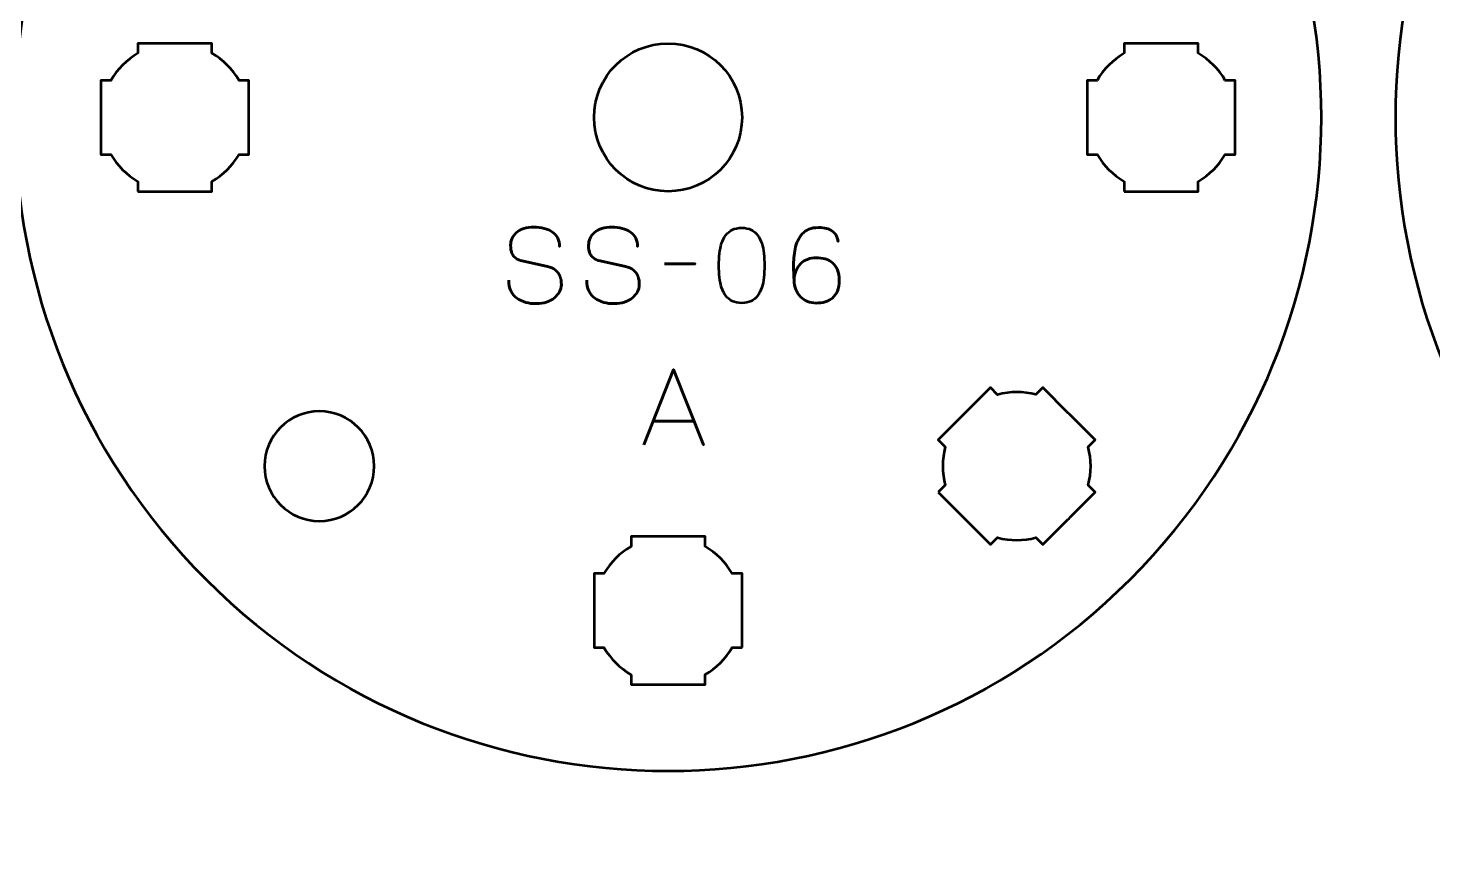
# Model space of a CAD drawing. Header units: centimetres. Extents: x -21 to 0, y -29.7 to 0.
# Drawn here: x -11.4 to -5.7, y -6.19 to -2.89 of the extents above; entities that cross this region are included whole.
import ezdxf

# ---------------------------------------------------------------- set-up
doc = ezdxf.new("R2010")
doc.units = ezdxf.units.CM
doc.header["$MEASUREMENT"] = 0
doc.layers.add('Layer 1', color=7, linetype='Continuous')

msp = doc.modelspace()

# ---------------------------------------------------------------- linework, layer by layer
at = {"layer": 'Layer 1', "lineweight": 53}
msp.add_ellipse((-8.80002, -3.24991), major_axis=(0, 0.3), ratio=1, dxfattribs=at)
at = {"layer": 'Layer 1', "color": 1, "lineweight": 53}
msp.add_open_spline([(-21.00003, -29.19995), (-21.00003, -29.19995), (-21.00003, -2.29992), (-21.00003, -2.29992), (-21.00003, -2.29992), (-21.00003, -2.21709), (-20.93286, -2.14992), (-20.85003, -2.14992), (-20.85003, -2.14992), (-20.7672, -2.14992), (-20.70003, -2.08275), (-20.70003, -1.99992), (-20.70003, -1.99992), (-20.70003, -1.91709), (-20.7672, -1.84992), (-20.85003, -1.84992), (-20.85003, -1.84992), (-20.93286, -1.84992), (-21.00003, -1.78275), (-21.00003, -1.69992), (-21.00003, -1.69992), (-21.00003, -1.61709), (-20.93286, -1.54992), (-20.85003, -1.54992), (-20.85003, -1.54992), (-20.7672, -1.54992), (-20.70003, -1.48275), (-20.70003, -1.39992), (-20.70003, -1.39992), (-20.70003, -1.31709), (-20.7672, -1.24992), (-20.85003, -1.24992), (-20.85003, -1.24992), (-20.93286, -1.24992), (-21.00003, -1.18275), (-21.00003, -1.09992), (-21.00003, -1.09992), (-21.00003, -1.09992), (-21.00003, -0.49992), (-21.00003, -0.49992), (-21.00003, -0.49992), (-21.00003, -0.22295), (-20.77694, 0.00004), (-20.49994, 0.00004), (-20.49994, 0.00004), (-20.49994, 0.00004), (-0.50008, 0.00004), (-0.50008, 0.00004), (-0.50008, 0.00004), (-0.22294, 0.00004), (0.00002, -0.22295), (0.00002, -0.49992), (0.00002, -0.49992), (0.00002, -0.49992), (0.00002, -29.19995), (0.00002, -29.19995), (0.00002, -29.19995), (0.00002, -29.47695), (-0.22294, -29.70004), (-0.50008, -29.70004), (-0.50008, -29.70004), (-0.50008, -29.70004), (-20.49994, -29.70004), (-20.49994, -29.70004), (-20.49994, -29.70004), (-20.77694, -29.70004), (-21.00003, -29.47695), (-21.00003, -29.19995)], degree=3, knots=[0, 0, 0, 0, 0.0588235, 0.0588235, 0.0588235, 0.0588235, 0.1176471, 0.1176471, 0.1176471, 0.1176471, 0.1764706, 0.1764706, 0.1764706, 0.1764706, 0.2352941, 0.2352941, 0.2352941, 0.2352941, 0.2941176, 0.2941176, 0.2941176, 0.2941176, 0.3529412, 0.3529412, 0.3529412, 0.3529412, 0.4117647, 0.4117647, 0.4117647, 0.4117647, 0.4705882, 0.4705882, 0.4705882, 0.4705882, 0.5294118, 0.5294118, 0.5294118, 0.5294118, 0.5882353, 0.5882353, 0.5882353, 0.5882353, 0.6470588, 0.6470588, 0.6470588, 0.6470588, 0.7058824, 0.7058824, 0.7058824, 0.7058824, 0.7647059, 0.7647059, 0.7647059, 0.7647059, 0.8235294, 0.8235294, 0.8235294, 0.8235294, 0.8823529, 0.8823529, 0.8823529, 0.8823529, 0.9411765, 0.9411765, 0.9411765, 0.9411765, 1, 1, 1, 1], dxfattribs=at)
at = {"layer": 'Layer 1', "color": 3, "lineweight": 53}
for points in [[(-10.67383, -1.37613), (-9.63913, -0.34143), (-7.9609, -0.34143), (-6.92617, -1.37616), (-6.92617, -1.37616), (-5.89147, -2.41086), (-5.89147, -4.0891), (-6.92617, -5.1238), (-6.92617, -5.1238), (-7.9609, -6.15853), (-9.63913, -6.15853), (-10.67383, -5.12383), (-10.67383, -5.12383), (-11.70856, -4.0891), (-11.70856, -2.41086), (-10.67383, -1.37613)], [(-5.07383, -1.37613), (-4.03913, -0.34143), (-2.3609, -0.34143), (-1.32617, -1.37616), (-1.32617, -1.37616), (-0.29147, -2.41086), (-0.29147, -4.0891), (-1.32617, -5.1238), (-1.32617, -5.1238), (-2.3609, -6.15853), (-4.03913, -6.15853), (-5.07383, -5.12383), (-5.07383, -5.12383), (-6.10856, -4.0891), (-6.10856, -2.41086), (-5.07383, -1.37613)]]:
    msp.add_open_spline(points, degree=3, knots=[0, 0, 0, 0, 0.25, 0.25, 0.25, 0.25, 0.5, 0.5, 0.5, 0.5, 0.75, 0.75, 0.75, 0.75, 1, 1, 1, 1], dxfattribs=at)
at = {"layer": 'Layer 1', "lineweight": 53}
for points, knots in [([(-10.95006, -3.54994), (-10.95006, -3.54994), (-10.95006, -3.50974), (-10.95006, -3.50974), (-10.95006, -3.50974), (-10.99558, -3.48341), (-11.03351, -3.44545), (-11.05984, -3.39994), (-11.05984, -3.39994), (-11.05984, -3.39994), (-11.10006, -3.39994), (-11.10006, -3.39994), (-11.10006, -3.39994), (-11.10006, -3.39994), (-11.10006, -3.09994), (-11.10006, -3.09994), (-11.10006, -3.09994), (-11.10006, -3.09994), (-11.05987, -3.09994), (-11.05987, -3.09994), (-11.05987, -3.09994), (-11.03354, -3.05441), (-10.99559, -3.01642), (-10.95006, -2.99006), (-10.95006, -2.99006), (-10.95006, -2.99006), (-10.95006, -2.94994), (-10.95006, -2.94994), (-10.95006, -2.94994), (-10.95006, -2.94994), (-10.80464, -2.94994), (-10.80464, -2.94994), (-10.80464, -2.94994), (-10.80464, -2.94994), (-10.79999, -2.94988), (-10.79999, -2.94988), (-10.79999, -2.94988), (-10.79999, -2.94988), (-10.79535, -2.94994), (-10.79535, -2.94994), (-10.79535, -2.94994), (-10.79535, -2.94994), (-10.65006, -2.94994), (-10.65006, -2.94994), (-10.65006, -2.94994), (-10.65006, -2.94994), (-10.65006, -2.99001), (-10.65006, -2.99001), (-10.65006, -2.99001), (-10.60449, -3.01636), (-10.56648, -3.05436), (-10.54012, -3.09994), (-10.54012, -3.09994), (-10.54012, -3.09994), (-10.50006, -3.09994), (-10.50006, -3.09994), (-10.50006, -3.09994), (-10.50006, -3.09994), (-10.50006, -3.24322), (-10.50006, -3.24322), (-10.50006, -3.24322), (-10.50006, -3.24322), (-10.49998, -3.24989), (-10.49998, -3.24989), (-10.49998, -3.24989), (-10.49998, -3.24989), (-10.50006, -3.25657), (-10.50006, -3.25657), (-10.50006, -3.25657), (-10.50006, -3.25657), (-10.50006, -3.39994), (-10.50006, -3.39994), (-10.50006, -3.39994), (-10.50006, -3.39994), (-10.54016, -3.39994), (-10.54016, -3.39994), (-10.54016, -3.39994), (-10.56652, -3.44548), (-10.60451, -3.48346), (-10.65006, -3.50979), (-10.65006, -3.50979), (-10.65006, -3.50979), (-10.65006, -3.54994), (-10.65006, -3.54994), (-10.65006, -3.54994), (-10.65006, -3.54994), (-10.95006, -3.54994), (-10.95006, -3.54994)], [0, 0, 0, 0, 0.0454545, 0.0454545, 0.0454545, 0.0454545, 0.0909091, 0.0909091, 0.0909091, 0.0909091, 0.1363636, 0.1363636, 0.1363636, 0.1363636, 0.1818182, 0.1818182, 0.1818182, 0.1818182, 0.2272727, 0.2272727, 0.2272727, 0.2272727, 0.2727273, 0.2727273, 0.2727273, 0.2727273, 0.3181818, 0.3181818, 0.3181818, 0.3181818, 0.3636364, 0.3636364, 0.3636364, 0.3636364, 0.4090909, 0.4090909, 0.4090909, 0.4090909, 0.4545455, 0.4545455, 0.4545455, 0.4545455, 0.5, 0.5, 0.5, 0.5, 0.5454545, 0.5454545, 0.5454545, 0.5454545, 0.5909091, 0.5909091, 0.5909091, 0.5909091, 0.6363636, 0.6363636, 0.6363636, 0.6363636, 0.6818182, 0.6818182, 0.6818182, 0.6818182, 0.7272727, 0.7272727, 0.7272727, 0.7272727, 0.7727273, 0.7727273, 0.7727273, 0.7727273, 0.8181818, 0.8181818, 0.8181818, 0.8181818, 0.8636364, 0.8636364, 0.8636364, 0.8636364, 0.9090909, 0.9090909, 0.9090909, 0.9090909, 0.9545455, 0.9545455, 0.9545455, 0.9545455, 1, 1, 1, 1]), ([(-6.95006, -3.54994), (-6.95006, -3.54994), (-6.95006, -3.50974), (-6.95006, -3.50974), (-6.95006, -3.50974), (-6.99558, -3.48341), (-7.03351, -3.44545), (-7.05984, -3.39994), (-7.05984, -3.39994), (-7.05984, -3.39994), (-7.10006, -3.39994), (-7.10006, -3.39994), (-7.10006, -3.39994), (-7.10006, -3.39994), (-7.10006, -3.09994), (-7.10006, -3.09994), (-7.10006, -3.09994), (-7.10006, -3.09994), (-7.05987, -3.09994), (-7.05987, -3.09994), (-7.05987, -3.09994), (-7.03354, -3.05441), (-6.99559, -3.01642), (-6.95006, -2.99006), (-6.95006, -2.99006), (-6.95006, -2.99006), (-6.95006, -2.94994), (-6.95006, -2.94994), (-6.95006, -2.94994), (-6.95006, -2.94994), (-6.80464, -2.94994), (-6.80464, -2.94994), (-6.80464, -2.94994), (-6.80464, -2.94994), (-6.79999, -2.94988), (-6.79999, -2.94988), (-6.79999, -2.94988), (-6.79999, -2.94988), (-6.79535, -2.94994), (-6.79535, -2.94994), (-6.79535, -2.94994), (-6.79535, -2.94994), (-6.65006, -2.94994), (-6.65006, -2.94994), (-6.65006, -2.94994), (-6.65006, -2.94994), (-6.65006, -2.99001), (-6.65006, -2.99001), (-6.65006, -2.99001), (-6.60449, -3.01636), (-6.56648, -3.05436), (-6.54012, -3.09994), (-6.54012, -3.09994), (-6.54012, -3.09994), (-6.50006, -3.09994), (-6.50006, -3.09994), (-6.50006, -3.09994), (-6.50006, -3.09994), (-6.50006, -3.24322), (-6.50006, -3.24322), (-6.50006, -3.24322), (-6.50006, -3.24322), (-6.49998, -3.24989), (-6.49998, -3.24989), (-6.49998, -3.24989), (-6.49998, -3.24989), (-6.50006, -3.25657), (-6.50006, -3.25657), (-6.50006, -3.25657), (-6.50006, -3.25657), (-6.50006, -3.39994), (-6.50006, -3.39994), (-6.50006, -3.39994), (-6.50006, -3.39994), (-6.54016, -3.39994), (-6.54016, -3.39994), (-6.54016, -3.39994), (-6.56652, -3.44548), (-6.60451, -3.48346), (-6.65006, -3.50979), (-6.65006, -3.50979), (-6.65006, -3.50979), (-6.65006, -3.54994), (-6.65006, -3.54994), (-6.65006, -3.54994), (-6.65006, -3.54994), (-6.95006, -3.54994), (-6.95006, -3.54994)], [0, 0, 0, 0, 0.0454545, 0.0454545, 0.0454545, 0.0454545, 0.0909091, 0.0909091, 0.0909091, 0.0909091, 0.1363636, 0.1363636, 0.1363636, 0.1363636, 0.1818182, 0.1818182, 0.1818182, 0.1818182, 0.2272727, 0.2272727, 0.2272727, 0.2272727, 0.2727273, 0.2727273, 0.2727273, 0.2727273, 0.3181818, 0.3181818, 0.3181818, 0.3181818, 0.3636364, 0.3636364, 0.3636364, 0.3636364, 0.4090909, 0.4090909, 0.4090909, 0.4090909, 0.4545455, 0.4545455, 0.4545455, 0.4545455, 0.5, 0.5, 0.5, 0.5, 0.5454545, 0.5454545, 0.5454545, 0.5454545, 0.5909091, 0.5909091, 0.5909091, 0.5909091, 0.6363636, 0.6363636, 0.6363636, 0.6363636, 0.6818182, 0.6818182, 0.6818182, 0.6818182, 0.7272727, 0.7272727, 0.7272727, 0.7272727, 0.7727273, 0.7727273, 0.7727273, 0.7727273, 0.8181818, 0.8181818, 0.8181818, 0.8181818, 0.8636364, 0.8636364, 0.8636364, 0.8636364, 0.9090909, 0.9090909, 0.9090909, 0.9090909, 0.9545455, 0.9545455, 0.9545455, 0.9545455, 1, 1, 1, 1]), ([(-7.70404, -4.77022), (-7.70404, -4.77022), (-7.67562, -4.7418), (-7.67562, -4.7418), (-7.67562, -4.7418), (-7.68919, -4.69099), (-7.68917, -4.63733), (-7.6756, -4.58653), (-7.6756, -4.58653), (-7.6756, -4.58653), (-7.70404, -4.55809), (-7.70404, -4.55809), (-7.70404, -4.55809), (-7.70404, -4.55809), (-7.49191, -4.34596), (-7.49191, -4.34596), (-7.49191, -4.34596), (-7.49191, -4.34596), (-7.46349, -4.37438), (-7.46349, -4.37438), (-7.46349, -4.37438), (-7.41268, -4.3608), (-7.35898, -4.36077), (-7.30815, -4.37433), (-7.30815, -4.37433), (-7.30815, -4.37433), (-7.27978, -4.34596), (-7.27978, -4.34596), (-7.27978, -4.34596), (-7.27978, -4.34596), (-7.17695, -4.44878), (-7.17695, -4.44878), (-7.17695, -4.44878), (-7.17695, -4.44878), (-7.17362, -4.45203), (-7.17362, -4.45203), (-7.17362, -4.45203), (-7.17362, -4.45203), (-7.17038, -4.45535), (-7.17038, -4.45535), (-7.17038, -4.45535), (-7.17038, -4.45535), (-7.06765, -4.55809), (-7.06765, -4.55809), (-7.06765, -4.55809), (-7.06765, -4.55809), (-7.09598, -4.58642), (-7.09598, -4.58642), (-7.09598, -4.58642), (-7.08239, -4.63728), (-7.08238, -4.69103), (-7.09597, -4.74189), (-7.09597, -4.74189), (-7.09597, -4.74189), (-7.06765, -4.77022), (-7.06765, -4.77022), (-7.06765, -4.77022), (-7.06765, -4.77022), (-7.16896, -4.87154), (-7.16896, -4.87154), (-7.16896, -4.87154), (-7.16896, -4.87154), (-7.17362, -4.87631), (-7.17362, -4.87631), (-7.17362, -4.87631), (-7.17362, -4.87631), (-7.1784, -4.88098), (-7.1784, -4.88098), (-7.1784, -4.88098), (-7.1784, -4.88098), (-7.27978, -4.98235), (-7.27978, -4.98235), (-7.27978, -4.98235), (-7.27978, -4.98235), (-7.30813, -4.954), (-7.30813, -4.954), (-7.30813, -4.954), (-7.35897, -4.96756), (-7.41269, -4.96755), (-7.46352, -4.95396), (-7.46352, -4.95396), (-7.46352, -4.95396), (-7.49191, -4.98235), (-7.49191, -4.98235), (-7.49191, -4.98235), (-7.49191, -4.98235), (-7.70404, -4.77022), (-7.70404, -4.77022)], [0, 0, 0, 0, 0.0454545, 0.0454545, 0.0454545, 0.0454545, 0.0909091, 0.0909091, 0.0909091, 0.0909091, 0.1363636, 0.1363636, 0.1363636, 0.1363636, 0.1818182, 0.1818182, 0.1818182, 0.1818182, 0.2272727, 0.2272727, 0.2272727, 0.2272727, 0.2727273, 0.2727273, 0.2727273, 0.2727273, 0.3181818, 0.3181818, 0.3181818, 0.3181818, 0.3636364, 0.3636364, 0.3636364, 0.3636364, 0.4090909, 0.4090909, 0.4090909, 0.4090909, 0.4545455, 0.4545455, 0.4545455, 0.4545455, 0.5, 0.5, 0.5, 0.5, 0.5454545, 0.5454545, 0.5454545, 0.5454545, 0.5909091, 0.5909091, 0.5909091, 0.5909091, 0.6363636, 0.6363636, 0.6363636, 0.6363636, 0.6818182, 0.6818182, 0.6818182, 0.6818182, 0.7272727, 0.7272727, 0.7272727, 0.7272727, 0.7727273, 0.7727273, 0.7727273, 0.7727273, 0.8181818, 0.8181818, 0.8181818, 0.8181818, 0.8636364, 0.8636364, 0.8636364, 0.8636364, 0.9090909, 0.9090909, 0.9090909, 0.9090909, 0.9545455, 0.9545455, 0.9545455, 0.9545455, 1, 1, 1, 1]), ([(-10.21425, -4.44167), (-10.09138, -4.44167), (-9.99175, -4.54131), (-9.99175, -4.66418), (-9.99175, -4.66418), (-9.99175, -4.78704), (-10.09138, -4.88668), (-10.21425, -4.88668), (-10.21425, -4.88668), (-10.33711, -4.88668), (-10.43675, -4.78704), (-10.43675, -4.66418), (-10.43675, -4.66418), (-10.43675, -4.54131), (-10.33711, -4.44167), (-10.21425, -4.44167)], [0, 0, 0, 0, 0.25, 0.25, 0.25, 0.25, 0.5, 0.5, 0.5, 0.5, 0.75, 0.75, 0.75, 0.75, 1, 1, 1, 1]), ([(-8.49999, -5.39996), (-8.49999, -5.39996), (-8.54019, -5.39996), (-8.54019, -5.39996), (-8.54019, -5.39996), (-8.56652, -5.44548), (-8.60448, -5.48341), (-8.64999, -5.50974), (-8.64999, -5.50974), (-8.64999, -5.50974), (-8.64999, -5.54996), (-8.64999, -5.54996), (-8.64999, -5.54996), (-8.64999, -5.54996), (-8.94999, -5.54996), (-8.94999, -5.54996), (-8.94999, -5.54996), (-8.94999, -5.54996), (-8.94999, -5.50977), (-8.94999, -5.50977), (-8.94999, -5.50977), (-8.99552, -5.48344), (-9.03351, -5.44549), (-9.05987, -5.39996), (-9.05987, -5.39996), (-9.05987, -5.39996), (-9.09999, -5.39996), (-9.09999, -5.39996), (-9.09999, -5.39996), (-9.09999, -5.39996), (-9.09999, -5.25454), (-9.09999, -5.25454), (-9.09999, -5.25454), (-9.09999, -5.25454), (-9.10005, -5.24989), (-9.10005, -5.24989), (-9.10005, -5.24989), (-9.10005, -5.24989), (-9.09999, -5.24525), (-9.09999, -5.24525), (-9.09999, -5.24525), (-9.09999, -5.24525), (-9.09999, -5.09996), (-9.09999, -5.09996), (-9.09999, -5.09996), (-9.09999, -5.09996), (-9.05992, -5.09996), (-9.05992, -5.09996), (-9.05992, -5.09996), (-9.03357, -5.05439), (-8.99557, -5.01638), (-8.94999, -4.99002), (-8.94999, -4.99002), (-8.94999, -4.99002), (-8.94999, -4.94996), (-8.94999, -4.94996), (-8.94999, -4.94996), (-8.94999, -4.94996), (-8.80671, -4.94996), (-8.80671, -4.94996), (-8.80671, -4.94996), (-8.80671, -4.94996), (-8.80004, -4.94988), (-8.80004, -4.94988), (-8.80004, -4.94988), (-8.80004, -4.94988), (-8.79336, -4.94996), (-8.79336, -4.94996), (-8.79336, -4.94996), (-8.79336, -4.94996), (-8.64999, -4.94996), (-8.64999, -4.94996), (-8.64999, -4.94996), (-8.64999, -4.94996), (-8.64999, -4.99006), (-8.64999, -4.99006), (-8.64999, -4.99006), (-8.60445, -5.01642), (-8.56647, -5.05441), (-8.54014, -5.09996), (-8.54014, -5.09996), (-8.54014, -5.09996), (-8.49999, -5.09996), (-8.49999, -5.09996), (-8.49999, -5.09996), (-8.49999, -5.09996), (-8.49999, -5.39996), (-8.49999, -5.39996)], [0, 0, 0, 0, 0.0454545, 0.0454545, 0.0454545, 0.0454545, 0.0909091, 0.0909091, 0.0909091, 0.0909091, 0.1363636, 0.1363636, 0.1363636, 0.1363636, 0.1818182, 0.1818182, 0.1818182, 0.1818182, 0.2272727, 0.2272727, 0.2272727, 0.2272727, 0.2727273, 0.2727273, 0.2727273, 0.2727273, 0.3181818, 0.3181818, 0.3181818, 0.3181818, 0.3636364, 0.3636364, 0.3636364, 0.3636364, 0.4090909, 0.4090909, 0.4090909, 0.4090909, 0.4545455, 0.4545455, 0.4545455, 0.4545455, 0.5, 0.5, 0.5, 0.5, 0.5454545, 0.5454545, 0.5454545, 0.5454545, 0.5909091, 0.5909091, 0.5909091, 0.5909091, 0.6363636, 0.6363636, 0.6363636, 0.6363636, 0.6818182, 0.6818182, 0.6818182, 0.6818182, 0.7272727, 0.7272727, 0.7272727, 0.7272727, 0.7727273, 0.7727273, 0.7727273, 0.7727273, 0.8181818, 0.8181818, 0.8181818, 0.8181818, 0.8636364, 0.8636364, 0.8636364, 0.8636364, 0.9090909, 0.9090909, 0.9090909, 0.9090909, 0.9545455, 0.9545455, 0.9545455, 0.9545455, 1, 1, 1, 1])]:
    msp.add_open_spline(points, degree=3, knots=knots, dxfattribs=at)
at = {"layer": 'Layer 1', "color": 5, "lineweight": 53}
for points, knots in [([(-9.44627, -3.91053), (-9.44613, -3.9274), (-9.44317, -3.94186), (-9.43724, -3.95393), (-9.43724, -3.95393), (-9.43138, -3.96592), (-9.4232, -3.97573), (-9.4129, -3.98335), (-9.4129, -3.98335), (-9.40253, -3.9909), (-9.3906, -3.99647), (-9.37713, -4.00007), (-9.37713, -4.00007), (-9.36372, -4.0036), (-9.34933, -4.00536), (-9.33409, -4.00536), (-9.33409, -4.00536), (-9.31871, -4.00529), (-9.30488, -4.00303), (-9.29253, -3.99873), (-9.29253, -3.99873), (-9.28025, -3.99442), (-9.26974, -3.98864), (-9.26092, -3.98137), (-9.26092, -3.98137), (-9.25217, -3.9741), (-9.2454, -3.96599), (-9.2406, -3.95696), (-9.2406, -3.95696), (-9.2358, -3.94793), (-9.23326, -3.93869), (-9.23291, -3.92916), (-9.23291, -3.92916), (-9.23249, -3.91667), (-9.23432, -3.90524), (-9.23834, -3.89494), (-9.23834, -3.89494), (-9.24237, -3.88464), (-9.24858, -3.87603), (-9.25697, -3.86898), (-9.25697, -3.86898), (-9.2653, -3.86192), (-9.27581, -3.85698), (-9.28837, -3.85423), (-9.28837, -3.85423), (-9.28837, -3.85423), (-9.39208, -3.83179), (-9.39208, -3.83179), (-9.39208, -3.83179), (-9.40182, -3.82975), (-9.41022, -3.82629), (-9.41713, -3.82149), (-9.41713, -3.82149), (-9.42405, -3.81663), (-9.42941, -3.80992), (-9.43308, -3.80131), (-9.43308, -3.80131), (-9.43675, -3.79278), (-9.43865, -3.78191), (-9.43865, -3.76872), (-9.43865, -3.76872), (-9.43865, -3.7587), (-9.4366, -3.74925), (-9.43244, -3.74036), (-9.43244, -3.74036), (-9.42835, -3.73147), (-9.42228, -3.72363), (-9.41431, -3.71672), (-9.41431, -3.71672), (-9.40634, -3.70988), (-9.39646, -3.70451), (-9.38475, -3.70063), (-9.38475, -3.70063), (-9.37296, -3.69668), (-9.35949, -3.69471), (-9.34425, -3.69464), (-9.34425, -3.69464), (-9.32894, -3.69464), (-9.3149, -3.6964), (-9.30206, -3.69993), (-9.30206, -3.69993), (-9.28929, -3.70346), (-9.27821, -3.70854), (-9.2689, -3.71531), (-9.2689, -3.71531), (-9.25958, -3.72208), (-9.25239, -3.73041), (-9.24745, -3.74014), (-9.24745, -3.74014), (-9.24251, -3.74995), (-9.24018, -3.76117), (-9.24053, -3.7738), (-9.24053, -3.7738), (-9.24018, -3.76117), (-9.24251, -3.74995), (-9.24745, -3.74014), (-9.24745, -3.74014), (-9.25239, -3.73041), (-9.25958, -3.72208), (-9.2689, -3.71531), (-9.2689, -3.71531), (-9.27821, -3.70854), (-9.28929, -3.70346), (-9.30206, -3.69993), (-9.30206, -3.69993), (-9.3149, -3.6964), (-9.32894, -3.69464), (-9.34425, -3.69464), (-9.34425, -3.69464), (-9.35949, -3.69471), (-9.37296, -3.69668), (-9.38475, -3.70063), (-9.38475, -3.70063), (-9.39646, -3.70451), (-9.40634, -3.70988), (-9.41431, -3.71672), (-9.41431, -3.71672), (-9.42228, -3.72363), (-9.42835, -3.73147), (-9.43244, -3.74036), (-9.43244, -3.74036), (-9.4366, -3.74925), (-9.43865, -3.7587), (-9.43865, -3.76872), (-9.43865, -3.76872), (-9.43865, -3.78191), (-9.43682, -3.79278), (-9.43329, -3.80124), (-9.43329, -3.80124), (-9.42969, -3.80978), (-9.4244, -3.81641), (-9.41748, -3.82128), (-9.41748, -3.82128), (-9.41057, -3.82608), (-9.4021, -3.82961), (-9.39208, -3.83179), (-9.39208, -3.83179), (-9.39208, -3.83179), (-9.28837, -3.85423), (-9.28837, -3.85423), (-9.28837, -3.85423), (-9.27553, -3.85698), (-9.26494, -3.86192), (-9.25662, -3.86898), (-9.25662, -3.86898), (-9.24822, -3.87603), (-9.24208, -3.88464), (-9.23813, -3.89494), (-9.23813, -3.89494), (-9.23425, -3.90524), (-9.23249, -3.91667), (-9.23291, -3.92916), (-9.23291, -3.92916), (-9.23326, -3.93869), (-9.2358, -3.94793), (-9.2406, -3.95696), (-9.2406, -3.95696), (-9.2454, -3.96599), (-9.25217, -3.9741), (-9.26092, -3.98137), (-9.26092, -3.98137), (-9.26974, -3.98864), (-9.28025, -3.99442), (-9.29253, -3.99873), (-9.29253, -3.99873), (-9.30488, -4.00303), (-9.31871, -4.00529), (-9.33409, -4.00536), (-9.33409, -4.00536), (-9.34933, -4.00536), (-9.36372, -4.0036), (-9.37713, -4.00007), (-9.37713, -4.00007), (-9.3906, -3.99647), (-9.40253, -3.9909), (-9.4129, -3.98335), (-9.4129, -3.98335), (-9.4232, -3.97573), (-9.43138, -3.96592), (-9.43724, -3.95393), (-9.43724, -3.95393), (-9.44317, -3.94186), (-9.44613, -3.9274), (-9.44627, -3.91053)], [0, 0, 0, 0, 0.0217391, 0.0217391, 0.0217391, 0.0217391, 0.0434783, 0.0434783, 0.0434783, 0.0434783, 0.0652174, 0.0652174, 0.0652174, 0.0652174, 0.0869565, 0.0869565, 0.0869565, 0.0869565, 0.1086957, 0.1086957, 0.1086957, 0.1086957, 0.1304348, 0.1304348, 0.1304348, 0.1304348, 0.1521739, 0.1521739, 0.1521739, 0.1521739, 0.173913, 0.173913, 0.173913, 0.173913, 0.1956522, 0.1956522, 0.1956522, 0.1956522, 0.2173913, 0.2173913, 0.2173913, 0.2173913, 0.2391304, 0.2391304, 0.2391304, 0.2391304, 0.2608696, 0.2608696, 0.2608696, 0.2608696, 0.2826087, 0.2826087, 0.2826087, 0.2826087, 0.3043478, 0.3043478, 0.3043478, 0.3043478, 0.326087, 0.326087, 0.326087, 0.326087, 0.3478261, 0.3478261, 0.3478261, 0.3478261, 0.3695652, 0.3695652, 0.3695652, 0.3695652, 0.3913043, 0.3913043, 0.3913043, 0.3913043, 0.4130435, 0.4130435, 0.4130435, 0.4130435, 0.4347826, 0.4347826, 0.4347826, 0.4347826, 0.4565217, 0.4565217, 0.4565217, 0.4565217, 0.4782609, 0.4782609, 0.4782609, 0.4782609, 0.5, 0.5, 0.5, 0.5, 0.5217391, 0.5217391, 0.5217391, 0.5217391, 0.5434783, 0.5434783, 0.5434783, 0.5434783, 0.5652174, 0.5652174, 0.5652174, 0.5652174, 0.5869565, 0.5869565, 0.5869565, 0.5869565, 0.6086957, 0.6086957, 0.6086957, 0.6086957, 0.6304348, 0.6304348, 0.6304348, 0.6304348, 0.6521739, 0.6521739, 0.6521739, 0.6521739, 0.673913, 0.673913, 0.673913, 0.673913, 0.6956522, 0.6956522, 0.6956522, 0.6956522, 0.7173913, 0.7173913, 0.7173913, 0.7173913, 0.7391304, 0.7391304, 0.7391304, 0.7391304, 0.7608696, 0.7608696, 0.7608696, 0.7608696, 0.7826087, 0.7826087, 0.7826087, 0.7826087, 0.8043478, 0.8043478, 0.8043478, 0.8043478, 0.826087, 0.826087, 0.826087, 0.826087, 0.8478261, 0.8478261, 0.8478261, 0.8478261, 0.8695652, 0.8695652, 0.8695652, 0.8695652, 0.8913043, 0.8913043, 0.8913043, 0.8913043, 0.9130435, 0.9130435, 0.9130435, 0.9130435, 0.9347826, 0.9347826, 0.9347826, 0.9347826, 0.9565217, 0.9565217, 0.9565217, 0.9565217, 0.9782609, 0.9782609, 0.9782609, 0.9782609, 1, 1, 1, 1]), ([(-9.13004, -3.91053), (-9.1299, -3.9274), (-9.12694, -3.94186), (-9.12101, -3.95393), (-9.12101, -3.95393), (-9.11515, -3.96592), (-9.10697, -3.97573), (-9.09667, -3.98335), (-9.09667, -3.98335), (-9.0863, -3.9909), (-9.07437, -3.99647), (-9.0609, -4.00007), (-9.0609, -4.00007), (-9.04749, -4.0036), (-9.0331, -4.00536), (-9.01786, -4.00536), (-9.01786, -4.00536), (-9.00248, -4.00529), (-8.98865, -4.00303), (-8.9763, -3.99873), (-8.9763, -3.99873), (-8.96402, -3.99442), (-8.95351, -3.98864), (-8.94469, -3.98137), (-8.94469, -3.98137), (-8.93594, -3.9741), (-8.92917, -3.96599), (-8.92437, -3.95696), (-8.92437, -3.95696), (-8.91957, -3.94793), (-8.91703, -3.93869), (-8.91668, -3.92916), (-8.91668, -3.92916), (-8.91626, -3.91667), (-8.91809, -3.90524), (-8.92211, -3.89494), (-8.92211, -3.89494), (-8.92614, -3.88464), (-8.93235, -3.87603), (-8.94074, -3.86898), (-8.94074, -3.86898), (-8.94907, -3.86192), (-8.95958, -3.85698), (-8.97214, -3.85423), (-8.97214, -3.85423), (-8.97214, -3.85423), (-9.07585, -3.83179), (-9.07585, -3.83179), (-9.07585, -3.83179), (-9.08559, -3.82975), (-9.09399, -3.82629), (-9.1009, -3.82149), (-9.1009, -3.82149), (-9.10782, -3.81663), (-9.11318, -3.80992), (-9.11685, -3.80131), (-9.11685, -3.80131), (-9.12052, -3.79278), (-9.12242, -3.78191), (-9.12242, -3.76872), (-9.12242, -3.76872), (-9.12242, -3.7587), (-9.12037, -3.74925), (-9.11621, -3.74036), (-9.11621, -3.74036), (-9.11212, -3.73147), (-9.10605, -3.72363), (-9.09808, -3.71672), (-9.09808, -3.71672), (-9.09011, -3.70988), (-9.08023, -3.70451), (-9.06852, -3.70063), (-9.06852, -3.70063), (-9.05673, -3.69668), (-9.04326, -3.69471), (-9.02802, -3.69464), (-9.02802, -3.69464), (-9.01271, -3.69464), (-8.99867, -3.6964), (-8.98583, -3.69993), (-8.98583, -3.69993), (-8.97306, -3.70346), (-8.96198, -3.70854), (-8.95267, -3.71531), (-8.95267, -3.71531), (-8.94335, -3.72208), (-8.93616, -3.73041), (-8.93122, -3.74014), (-8.93122, -3.74014), (-8.92628, -3.74995), (-8.92395, -3.76117), (-8.9243, -3.7738), (-8.9243, -3.7738), (-8.92395, -3.76117), (-8.92628, -3.74995), (-8.93122, -3.74014), (-8.93122, -3.74014), (-8.93616, -3.73041), (-8.94335, -3.72208), (-8.95267, -3.71531), (-8.95267, -3.71531), (-8.96198, -3.70854), (-8.97306, -3.70346), (-8.98583, -3.69993), (-8.98583, -3.69993), (-8.99867, -3.6964), (-9.01271, -3.69464), (-9.02802, -3.69464), (-9.02802, -3.69464), (-9.04326, -3.69471), (-9.05673, -3.69668), (-9.06852, -3.70063), (-9.06852, -3.70063), (-9.08023, -3.70451), (-9.09011, -3.70988), (-9.09808, -3.71672), (-9.09808, -3.71672), (-9.10605, -3.72363), (-9.11212, -3.73147), (-9.11621, -3.74036), (-9.11621, -3.74036), (-9.12037, -3.74925), (-9.12242, -3.7587), (-9.12242, -3.76872), (-9.12242, -3.76872), (-9.12242, -3.78191), (-9.12059, -3.79278), (-9.11706, -3.80124), (-9.11706, -3.80124), (-9.11346, -3.80978), (-9.10817, -3.81641), (-9.10125, -3.82128), (-9.10125, -3.82128), (-9.09434, -3.82608), (-9.08587, -3.82961), (-9.07585, -3.83179), (-9.07585, -3.83179), (-9.07585, -3.83179), (-8.97214, -3.85423), (-8.97214, -3.85423), (-8.97214, -3.85423), (-8.9593, -3.85698), (-8.94871, -3.86192), (-8.94039, -3.86898), (-8.94039, -3.86898), (-8.93199, -3.87603), (-8.92585, -3.88464), (-8.9219, -3.89494), (-8.9219, -3.89494), (-8.91802, -3.90524), (-8.91626, -3.91667), (-8.91668, -3.92916), (-8.91668, -3.92916), (-8.91703, -3.93869), (-8.91957, -3.94793), (-8.92437, -3.95696), (-8.92437, -3.95696), (-8.92917, -3.96599), (-8.93594, -3.9741), (-8.94469, -3.98137), (-8.94469, -3.98137), (-8.95351, -3.98864), (-8.96402, -3.99442), (-8.9763, -3.99873), (-8.9763, -3.99873), (-8.98865, -4.00303), (-9.00248, -4.00529), (-9.01786, -4.00536), (-9.01786, -4.00536), (-9.0331, -4.00536), (-9.04749, -4.0036), (-9.0609, -4.00007), (-9.0609, -4.00007), (-9.07437, -3.99647), (-9.0863, -3.9909), (-9.09667, -3.98335), (-9.09667, -3.98335), (-9.10697, -3.97573), (-9.11515, -3.96592), (-9.12101, -3.95393), (-9.12101, -3.95393), (-9.12694, -3.94186), (-9.1299, -3.9274), (-9.13004, -3.91053)], [0, 0, 0, 0, 0.0217391, 0.0217391, 0.0217391, 0.0217391, 0.0434783, 0.0434783, 0.0434783, 0.0434783, 0.0652174, 0.0652174, 0.0652174, 0.0652174, 0.0869565, 0.0869565, 0.0869565, 0.0869565, 0.1086957, 0.1086957, 0.1086957, 0.1086957, 0.1304348, 0.1304348, 0.1304348, 0.1304348, 0.1521739, 0.1521739, 0.1521739, 0.1521739, 0.173913, 0.173913, 0.173913, 0.173913, 0.1956522, 0.1956522, 0.1956522, 0.1956522, 0.2173913, 0.2173913, 0.2173913, 0.2173913, 0.2391304, 0.2391304, 0.2391304, 0.2391304, 0.2608696, 0.2608696, 0.2608696, 0.2608696, 0.2826087, 0.2826087, 0.2826087, 0.2826087, 0.3043478, 0.3043478, 0.3043478, 0.3043478, 0.326087, 0.326087, 0.326087, 0.326087, 0.3478261, 0.3478261, 0.3478261, 0.3478261, 0.3695652, 0.3695652, 0.3695652, 0.3695652, 0.3913043, 0.3913043, 0.3913043, 0.3913043, 0.4130435, 0.4130435, 0.4130435, 0.4130435, 0.4347826, 0.4347826, 0.4347826, 0.4347826, 0.4565217, 0.4565217, 0.4565217, 0.4565217, 0.4782609, 0.4782609, 0.4782609, 0.4782609, 0.5, 0.5, 0.5, 0.5, 0.5217391, 0.5217391, 0.5217391, 0.5217391, 0.5434783, 0.5434783, 0.5434783, 0.5434783, 0.5652174, 0.5652174, 0.5652174, 0.5652174, 0.5869565, 0.5869565, 0.5869565, 0.5869565, 0.6086957, 0.6086957, 0.6086957, 0.6086957, 0.6304348, 0.6304348, 0.6304348, 0.6304348, 0.6521739, 0.6521739, 0.6521739, 0.6521739, 0.673913, 0.673913, 0.673913, 0.673913, 0.6956522, 0.6956522, 0.6956522, 0.6956522, 0.7173913, 0.7173913, 0.7173913, 0.7173913, 0.7391304, 0.7391304, 0.7391304, 0.7391304, 0.7608696, 0.7608696, 0.7608696, 0.7608696, 0.7826087, 0.7826087, 0.7826087, 0.7826087, 0.8043478, 0.8043478, 0.8043478, 0.8043478, 0.826087, 0.826087, 0.826087, 0.826087, 0.8478261, 0.8478261, 0.8478261, 0.8478261, 0.8695652, 0.8695652, 0.8695652, 0.8695652, 0.8913043, 0.8913043, 0.8913043, 0.8913043, 0.9130435, 0.9130435, 0.9130435, 0.9130435, 0.9347826, 0.9347826, 0.9347826, 0.9347826, 0.9565217, 0.9565217, 0.9565217, 0.9565217, 0.9782609, 0.9782609, 0.9782609, 0.9782609, 1, 1, 1, 1]), ([(-8.50139, -4.00282), (-8.48658, -4.00275), (-8.47381, -4.00014), (-8.46315, -3.99506), (-8.46315, -3.99506), (-8.45257, -3.98998), (-8.44375, -3.98271), (-8.4367, -3.97347), (-8.4367, -3.97347), (-8.42971, -3.96416), (-8.42421, -3.95315), (-8.42012, -3.94045), (-8.42012, -3.94045), (-8.41609, -3.92775), (-8.4132, -3.91385), (-8.41158, -3.89861), (-8.41158, -3.89861), (-8.40988, -3.88337), (-8.40904, -3.86735), (-8.40911, -3.85042), (-8.40911, -3.85042), (-8.40904, -3.83356), (-8.40988, -3.81754), (-8.41158, -3.80237), (-8.41158, -3.80237), (-8.4132, -3.7872), (-8.41609, -3.77323), (-8.42012, -3.76053), (-8.42012, -3.76053), (-8.42421, -3.7479), (-8.42971, -3.7369), (-8.4367, -3.72751), (-8.4367, -3.72751), (-8.44375, -3.7182), (-8.45257, -3.71093), (-8.46315, -3.70585), (-8.46315, -3.70585), (-8.47381, -3.7007), (-8.48658, -3.69809), (-8.50139, -3.69802), (-8.50139, -3.69802), (-8.51621, -3.69809), (-8.52898, -3.7007), (-8.53964, -3.70585), (-8.53964, -3.70585), (-8.55022, -3.71093), (-8.55904, -3.7182), (-8.56609, -3.72751), (-8.56609, -3.72751), (-8.57308, -3.7369), (-8.57858, -3.7479), (-8.58267, -3.76053), (-8.58267, -3.76053), (-8.5867, -3.77323), (-8.58959, -3.7872), (-8.59121, -3.80237), (-8.59121, -3.80237), (-8.5929, -3.81754), (-8.59375, -3.83356), (-8.59368, -3.85042), (-8.59368, -3.85042), (-8.59375, -3.86735), (-8.5929, -3.88337), (-8.59121, -3.89861), (-8.59121, -3.89861), (-8.58959, -3.91385), (-8.5867, -3.92775), (-8.58267, -3.94045), (-8.58267, -3.94045), (-8.57858, -3.95315), (-8.57308, -3.96416), (-8.56609, -3.97347), (-8.56609, -3.97347), (-8.55904, -3.98271), (-8.55022, -3.98998), (-8.53964, -3.99506), (-8.53964, -3.99506), (-8.52898, -4.00014), (-8.51621, -4.00275), (-8.50139, -4.00282)], [0, 0, 0, 0, 0.05, 0.05, 0.05, 0.05, 0.1, 0.1, 0.1, 0.1, 0.15, 0.15, 0.15, 0.15, 0.2, 0.2, 0.2, 0.2, 0.25, 0.25, 0.25, 0.25, 0.3, 0.3, 0.3, 0.3, 0.35, 0.35, 0.35, 0.35, 0.4, 0.4, 0.4, 0.4, 0.45, 0.45, 0.45, 0.45, 0.5, 0.5, 0.5, 0.5, 0.55, 0.55, 0.55, 0.55, 0.6, 0.6, 0.6, 0.6, 0.65, 0.65, 0.65, 0.65, 0.7, 0.7, 0.7, 0.7, 0.75, 0.75, 0.75, 0.75, 0.8, 0.8, 0.8, 0.8, 0.85, 0.85, 0.85, 0.85, 0.9, 0.9, 0.9, 0.9, 0.95, 0.95, 0.95, 0.95, 1, 1, 1, 1]), ([(-8.50139, -4.00282), (-8.48658, -4.00275), (-8.47381, -4.00014), (-8.46315, -3.99506), (-8.46315, -3.99506), (-8.45257, -3.98998), (-8.44375, -3.98271), (-8.4367, -3.97347), (-8.4367, -3.97347), (-8.42971, -3.96416), (-8.42421, -3.95315), (-8.42012, -3.94045), (-8.42012, -3.94045), (-8.41609, -3.92775), (-8.4132, -3.91385), (-8.41158, -3.89861), (-8.41158, -3.89861), (-8.40988, -3.88337), (-8.40904, -3.86735), (-8.40911, -3.85042), (-8.40911, -3.85042), (-8.40904, -3.83356), (-8.40988, -3.81754), (-8.41158, -3.80237), (-8.41158, -3.80237), (-8.4132, -3.7872), (-8.41609, -3.77323), (-8.42012, -3.76053), (-8.42012, -3.76053), (-8.42421, -3.7479), (-8.42971, -3.7369), (-8.4367, -3.72751), (-8.4367, -3.72751), (-8.44375, -3.7182), (-8.45257, -3.71093), (-8.46315, -3.70585), (-8.46315, -3.70585), (-8.47381, -3.7007), (-8.48658, -3.69809), (-8.50139, -3.69802), (-8.50139, -3.69802), (-8.51621, -3.69809), (-8.52898, -3.7007), (-8.53964, -3.70585), (-8.53964, -3.70585), (-8.55022, -3.71093), (-8.55904, -3.7182), (-8.56609, -3.72751), (-8.56609, -3.72751), (-8.57308, -3.7369), (-8.57858, -3.7479), (-8.58267, -3.76053), (-8.58267, -3.76053), (-8.5867, -3.77323), (-8.58959, -3.7872), (-8.59121, -3.80237), (-8.59121, -3.80237), (-8.5929, -3.81754), (-8.59375, -3.83356), (-8.59368, -3.85042), (-8.59368, -3.85042), (-8.59375, -3.86735), (-8.5929, -3.88337), (-8.59121, -3.89861), (-8.59121, -3.89861), (-8.58959, -3.91385), (-8.5867, -3.92775), (-8.58267, -3.94045), (-8.58267, -3.94045), (-8.57858, -3.95315), (-8.57308, -3.96416), (-8.56609, -3.97347), (-8.56609, -3.97347), (-8.55904, -3.98271), (-8.55022, -3.98998), (-8.53964, -3.99506), (-8.53964, -3.99506), (-8.52898, -4.00014), (-8.51621, -4.00275), (-8.50139, -4.00282)], [0, 0, 0, 0, 0.05, 0.05, 0.05, 0.05, 0.1, 0.1, 0.1, 0.1, 0.15, 0.15, 0.15, 0.15, 0.2, 0.2, 0.2, 0.2, 0.25, 0.25, 0.25, 0.25, 0.3, 0.3, 0.3, 0.3, 0.35, 0.35, 0.35, 0.35, 0.4, 0.4, 0.4, 0.4, 0.45, 0.45, 0.45, 0.45, 0.5, 0.5, 0.5, 0.5, 0.55, 0.55, 0.55, 0.55, 0.6, 0.6, 0.6, 0.6, 0.65, 0.65, 0.65, 0.65, 0.7, 0.7, 0.7, 0.7, 0.75, 0.75, 0.75, 0.75, 0.8, 0.8, 0.8, 0.8, 0.85, 0.85, 0.85, 0.85, 0.9, 0.9, 0.9, 0.9, 0.95, 0.95, 0.95, 0.95, 1, 1, 1, 1]), ([(-8.28888, -3.91096), (-8.28881, -3.89713), (-8.28656, -3.88464), (-8.28204, -3.87335), (-8.28204, -3.87335), (-8.2776, -3.86213), (-8.27132, -3.85247), (-8.2632, -3.84435), (-8.2632, -3.84435), (-8.25516, -3.83631), (-8.24563, -3.8301), (-8.23477, -3.82573), (-8.23477, -3.82573), (-8.2239, -3.82135), (-8.21198, -3.81917), (-8.19914, -3.81909), (-8.19914, -3.81909), (-8.18623, -3.81902), (-8.17416, -3.82065), (-8.16294, -3.82389), (-8.16294, -3.82389), (-8.15172, -3.82707), (-8.14192, -3.83229), (-8.13338, -3.83949), (-8.13338, -3.83949), (-8.12484, -3.84661), (-8.11814, -3.85607), (-8.11334, -3.86785), (-8.11334, -3.86785), (-8.10855, -3.87963), (-8.10608, -3.89395), (-8.10601, -3.91096), (-8.10601, -3.91096), (-8.10608, -3.92796), (-8.10855, -3.94228), (-8.11334, -3.95407), (-8.11334, -3.95407), (-8.11814, -3.96585), (-8.12484, -3.9753), (-8.13338, -3.98243), (-8.13338, -3.98243), (-8.14192, -3.98963), (-8.15172, -3.99485), (-8.16294, -3.99802), (-8.16294, -3.99802), (-8.17416, -4.00127), (-8.18623, -4.00289), (-8.19914, -4.00282), (-8.19914, -4.00282), (-8.21198, -4.00275), (-8.22376, -4.00056), (-8.23456, -3.99619), (-8.23456, -3.99619), (-8.24528, -3.99181), (-8.25459, -3.9856), (-8.26257, -3.97749), (-8.26257, -3.97749), (-8.27054, -3.96945), (-8.27682, -3.95978), (-8.28133, -3.94849), (-8.28133, -3.94849), (-8.28592, -3.93727), (-8.28839, -3.92479), (-8.28888, -3.91096), (-8.28888, -3.91096), (-8.28917, -3.90397), (-8.28952, -3.89565), (-8.29001, -3.88598), (-8.29001, -3.88598), (-8.29051, -3.87624), (-8.29079, -3.86566), (-8.29086, -3.8543), (-8.29086, -3.8543), (-8.29093, -3.84287), (-8.29058, -3.83109), (-8.28966, -3.81902), (-8.28966, -3.81902), (-8.28881, -3.80689), (-8.28712, -3.79496), (-8.28465, -3.78318), (-8.28465, -3.78318), (-8.28218, -3.77147), (-8.27865, -3.76039), (-8.274, -3.75002), (-8.274, -3.75002), (-8.26934, -3.73965), (-8.26334, -3.73048), (-8.25593, -3.7225), (-8.25593, -3.7225), (-8.24846, -3.71453), (-8.23935, -3.70825), (-8.22856, -3.70367), (-8.22856, -3.70367), (-8.21776, -3.69915), (-8.20499, -3.69682), (-8.19025, -3.69675), (-8.19025, -3.69675), (-8.17741, -3.69682), (-8.16654, -3.69809), (-8.15751, -3.70056), (-8.15751, -3.70056), (-8.14848, -3.70303), (-8.14107, -3.70635), (-8.13514, -3.71044), (-8.13514, -3.71044), (-8.12929, -3.7146), (-8.12463, -3.71912), (-8.12125, -3.72413), (-8.12125, -3.72413), (-8.11786, -3.72907), (-8.11532, -3.73408), (-8.11377, -3.73909), (-8.11377, -3.73909), (-8.11214, -3.74409), (-8.11109, -3.74875), (-8.11066, -3.75306), (-8.11066, -3.75306), (-8.11109, -3.74875), (-8.11214, -3.74409), (-8.11377, -3.73909), (-8.11377, -3.73909), (-8.11532, -3.73408), (-8.11786, -3.72907), (-8.12125, -3.72413), (-8.12125, -3.72413), (-8.12463, -3.71912), (-8.12929, -3.7146), (-8.13514, -3.71044), (-8.13514, -3.71044), (-8.14107, -3.70635), (-8.14848, -3.70303), (-8.15751, -3.70056), (-8.15751, -3.70056), (-8.16654, -3.69809), (-8.17741, -3.69682), (-8.19025, -3.69675), (-8.19025, -3.69675), (-8.20499, -3.69682), (-8.21776, -3.69915), (-8.22856, -3.70367), (-8.22856, -3.70367), (-8.23935, -3.70825), (-8.24846, -3.71453), (-8.25593, -3.7225), (-8.25593, -3.7225), (-8.26334, -3.73048), (-8.26934, -3.73965), (-8.274, -3.75002), (-8.274, -3.75002), (-8.27865, -3.76039), (-8.28218, -3.77147), (-8.28465, -3.78318), (-8.28465, -3.78318), (-8.28712, -3.79496), (-8.28881, -3.80689), (-8.28966, -3.81902), (-8.28966, -3.81902), (-8.29058, -3.83109), (-8.29093, -3.84287), (-8.29086, -3.8543), (-8.29086, -3.8543), (-8.29079, -3.86566), (-8.29051, -3.87624), (-8.29001, -3.88598), (-8.29001, -3.88598), (-8.28952, -3.89565), (-8.28917, -3.90397), (-8.28888, -3.91096), (-8.28888, -3.91096), (-8.28839, -3.92479), (-8.28592, -3.93727), (-8.28133, -3.94849), (-8.28133, -3.94849), (-8.27682, -3.95978), (-8.27054, -3.96945), (-8.26257, -3.97749), (-8.26257, -3.97749), (-8.25459, -3.9856), (-8.24528, -3.99181), (-8.23456, -3.99619), (-8.23456, -3.99619), (-8.22376, -4.00056), (-8.21198, -4.00275), (-8.19914, -4.00282), (-8.19914, -4.00282), (-8.18623, -4.00289), (-8.17416, -4.00127), (-8.16294, -3.99802), (-8.16294, -3.99802), (-8.15172, -3.99485), (-8.14192, -3.98963), (-8.13338, -3.98243), (-8.13338, -3.98243), (-8.12484, -3.9753), (-8.11814, -3.96585), (-8.11334, -3.95407), (-8.11334, -3.95407), (-8.10855, -3.94228), (-8.10608, -3.92796), (-8.10601, -3.91096), (-8.10601, -3.91096), (-8.10608, -3.89395), (-8.10855, -3.87963), (-8.11334, -3.86785), (-8.11334, -3.86785), (-8.11814, -3.85607), (-8.12484, -3.84661), (-8.13338, -3.83949), (-8.13338, -3.83949), (-8.14192, -3.83229), (-8.15172, -3.82707), (-8.16294, -3.82389), (-8.16294, -3.82389), (-8.17416, -3.82065), (-8.18623, -3.81902), (-8.19914, -3.81909), (-8.19914, -3.81909), (-8.21198, -3.81917), (-8.2239, -3.82135), (-8.23477, -3.82573), (-8.23477, -3.82573), (-8.24563, -3.8301), (-8.25516, -3.83631), (-8.2632, -3.84435), (-8.2632, -3.84435), (-8.27132, -3.85247), (-8.2776, -3.86213), (-8.28204, -3.87335), (-8.28204, -3.87335), (-8.28656, -3.88464), (-8.28881, -3.89713), (-8.28888, -3.91096)], [0, 0, 0, 0, 0.0172414, 0.0172414, 0.0172414, 0.0172414, 0.0344828, 0.0344828, 0.0344828, 0.0344828, 0.0517241, 0.0517241, 0.0517241, 0.0517241, 0.0689655, 0.0689655, 0.0689655, 0.0689655, 0.0862069, 0.0862069, 0.0862069, 0.0862069, 0.1034483, 0.1034483, 0.1034483, 0.1034483, 0.1206897, 0.1206897, 0.1206897, 0.1206897, 0.137931, 0.137931, 0.137931, 0.137931, 0.1551724, 0.1551724, 0.1551724, 0.1551724, 0.1724138, 0.1724138, 0.1724138, 0.1724138, 0.1896552, 0.1896552, 0.1896552, 0.1896552, 0.2068966, 0.2068966, 0.2068966, 0.2068966, 0.2241379, 0.2241379, 0.2241379, 0.2241379, 0.2413793, 0.2413793, 0.2413793, 0.2413793, 0.2586207, 0.2586207, 0.2586207, 0.2586207, 0.2758621, 0.2758621, 0.2758621, 0.2758621, 0.2931034, 0.2931034, 0.2931034, 0.2931034, 0.3103448, 0.3103448, 0.3103448, 0.3103448, 0.3275862, 0.3275862, 0.3275862, 0.3275862, 0.3448276, 0.3448276, 0.3448276, 0.3448276, 0.362069, 0.362069, 0.362069, 0.362069, 0.3793103, 0.3793103, 0.3793103, 0.3793103, 0.3965517, 0.3965517, 0.3965517, 0.3965517, 0.4137931, 0.4137931, 0.4137931, 0.4137931, 0.4310345, 0.4310345, 0.4310345, 0.4310345, 0.4482759, 0.4482759, 0.4482759, 0.4482759, 0.4655172, 0.4655172, 0.4655172, 0.4655172, 0.4827586, 0.4827586, 0.4827586, 0.4827586, 0.5, 0.5, 0.5, 0.5, 0.5172414, 0.5172414, 0.5172414, 0.5172414, 0.5344828, 0.5344828, 0.5344828, 0.5344828, 0.5517241, 0.5517241, 0.5517241, 0.5517241, 0.5689655, 0.5689655, 0.5689655, 0.5689655, 0.5862069, 0.5862069, 0.5862069, 0.5862069, 0.6034483, 0.6034483, 0.6034483, 0.6034483, 0.6206897, 0.6206897, 0.6206897, 0.6206897, 0.637931, 0.637931, 0.637931, 0.637931, 0.6551724, 0.6551724, 0.6551724, 0.6551724, 0.6724138, 0.6724138, 0.6724138, 0.6724138, 0.6896552, 0.6896552, 0.6896552, 0.6896552, 0.7068966, 0.7068966, 0.7068966, 0.7068966, 0.7241379, 0.7241379, 0.7241379, 0.7241379, 0.7413793, 0.7413793, 0.7413793, 0.7413793, 0.7586207, 0.7586207, 0.7586207, 0.7586207, 0.7758621, 0.7758621, 0.7758621, 0.7758621, 0.7931034, 0.7931034, 0.7931034, 0.7931034, 0.8103448, 0.8103448, 0.8103448, 0.8103448, 0.8275862, 0.8275862, 0.8275862, 0.8275862, 0.8448276, 0.8448276, 0.8448276, 0.8448276, 0.862069, 0.862069, 0.862069, 0.862069, 0.8793103, 0.8793103, 0.8793103, 0.8793103, 0.8965517, 0.8965517, 0.8965517, 0.8965517, 0.9137931, 0.9137931, 0.9137931, 0.9137931, 0.9310345, 0.9310345, 0.9310345, 0.9310345, 0.9482759, 0.9482759, 0.9482759, 0.9482759, 0.9655172, 0.9655172, 0.9655172, 0.9655172, 0.9827586, 0.9827586, 0.9827586, 0.9827586, 1, 1, 1, 1]), ([(-8.81381, -3.84322), (-8.81381, -3.84322), (-8.69062, -3.84322), (-8.69062, -3.84322), (-8.69062, -3.84322), (-8.69062, -3.84322), (-8.81381, -3.84322), (-8.81381, -3.84322)], [0, 0, 0, 0, 0.5, 0.5, 0.5, 0.5, 1, 1, 1, 1]), ([(-8.89848, -4.57813), (-8.89848, -4.57813), (-8.77741, -4.27291), (-8.77741, -4.27291), (-8.77741, -4.27291), (-8.77741, -4.27291), (-8.65591, -4.57813), (-8.65591, -4.57813), (-8.65591, -4.57813), (-8.65591, -4.57813), (-8.77741, -4.27291), (-8.77741, -4.27291), (-8.77741, -4.27291), (-8.77741, -4.27291), (-8.89848, -4.57813), (-8.89848, -4.57813)], [0, 0, 0, 0, 0.25, 0.25, 0.25, 0.25, 0.5, 0.5, 0.5, 0.5, 0.75, 0.75, 0.75, 0.75, 1, 1, 1, 1]), ([(-8.86038, -4.48203), (-8.86038, -4.48203), (-8.69444, -4.48203), (-8.69444, -4.48203), (-8.69444, -4.48203), (-8.69444, -4.48203), (-8.86038, -4.48203), (-8.86038, -4.48203)], [0, 0, 0, 0, 0.5, 0.5, 0.5, 0.5, 1, 1, 1, 1])]:
    msp.add_open_spline(points, degree=3, knots=knots, dxfattribs=at)

doc.saveas('drawing.dxf')
